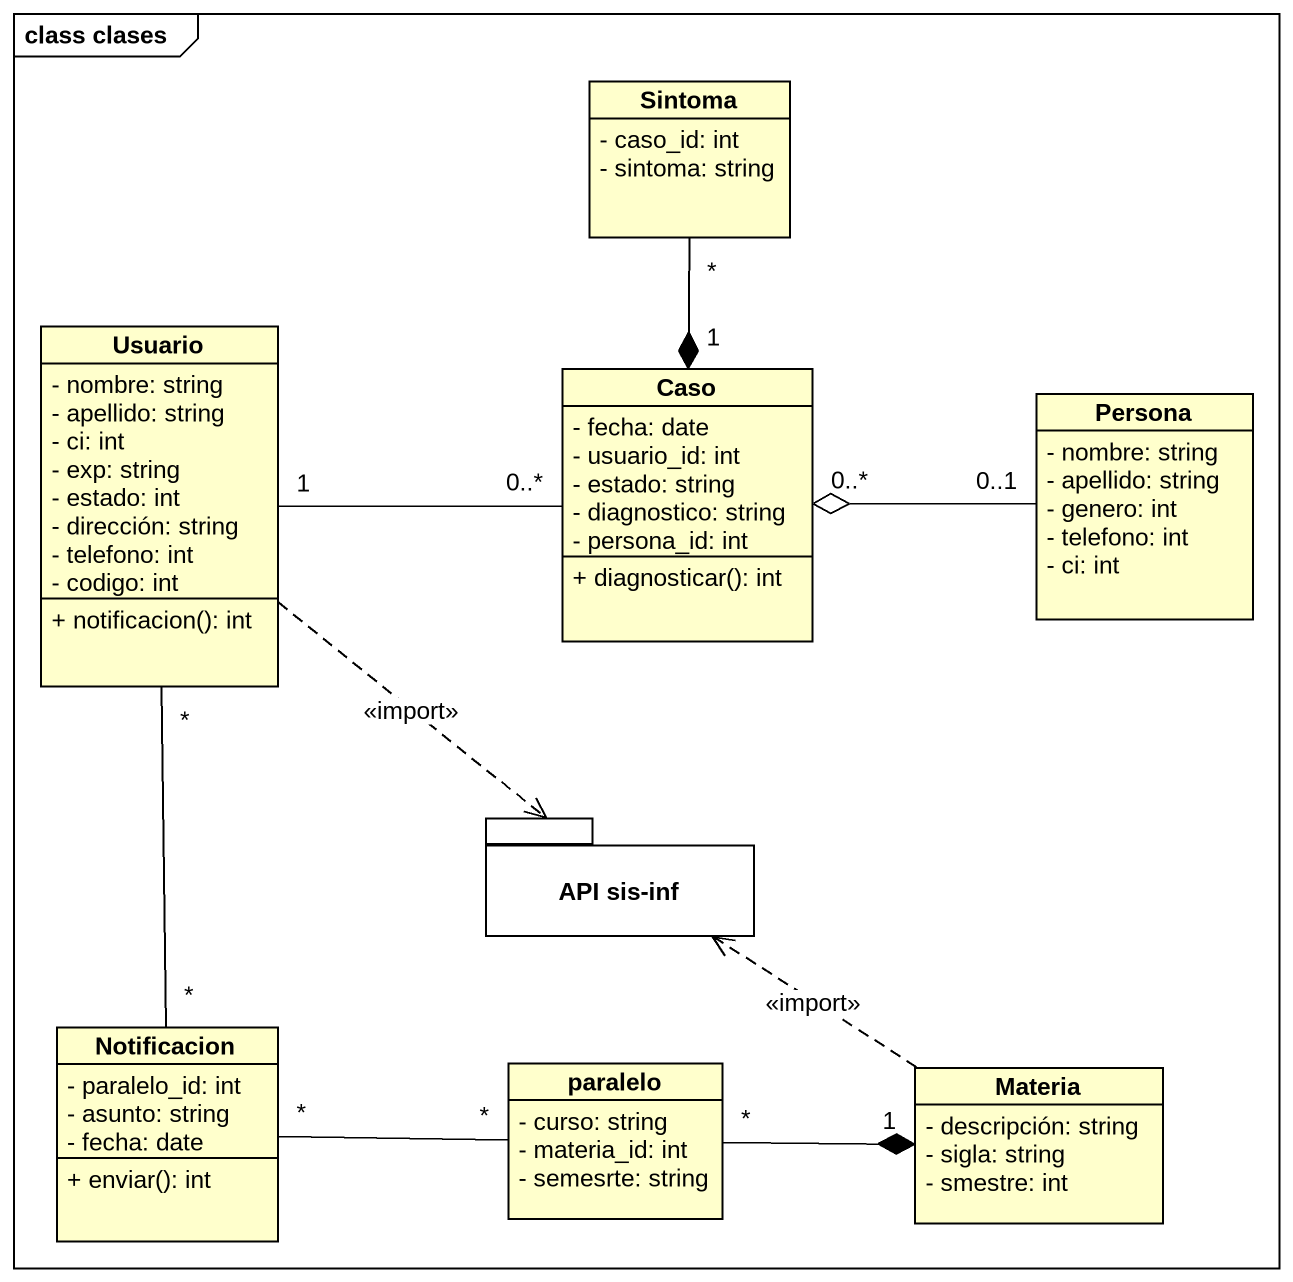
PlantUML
@startuml
mainframe class clases
hide circle
hide empty members
skinparam classAttributeIconSize 0
class Sintoma {
  - caso_id: int
  - sintoma: string
}
class Usuario {
  - nombre: string
  - apellido: string
  - ci: int
  - exp: string
  - estado: int
  - dirección: string
  - telefono: int
  - codigo: int
  + notificacion(): int
}
class Caso {
  - fecha: date
  - usuario_id: int
  - estado: string
  - diagnostico: string
  - persona_id: int
  + diagnosticar(): int
}
class Persona {
  - nombre: string
  - apellido: string
  - genero: int
  - telefono: int
  - ci: int
}
package "API sis-inf" as API_sis_inf {
}
class Notificacion {
  - paralelo_id: int
  - asunto: string
  - fecha: date
  + enviar(): int
}
class paralelo {
  - curso: string
  - materia_id: int
  - semesrte: string
}
class Materia {
  - descripción: string
  - sigla: string
  - smestre: int
}
Sintoma "*" --* "1" Caso
Usuario "1" -right- "0..*" Caso
Usuario ..> API_sis_inf : <<import>>
Persona "0..1" -left-o "0..*" Caso
Notificacion "*" -up- "*" Usuario
Notificacion "*" -right- "*" paralelo
paralelo "*" -right-* "1" Materia
Materia .up.> API_sis_inf : <<import>>
@enduml
